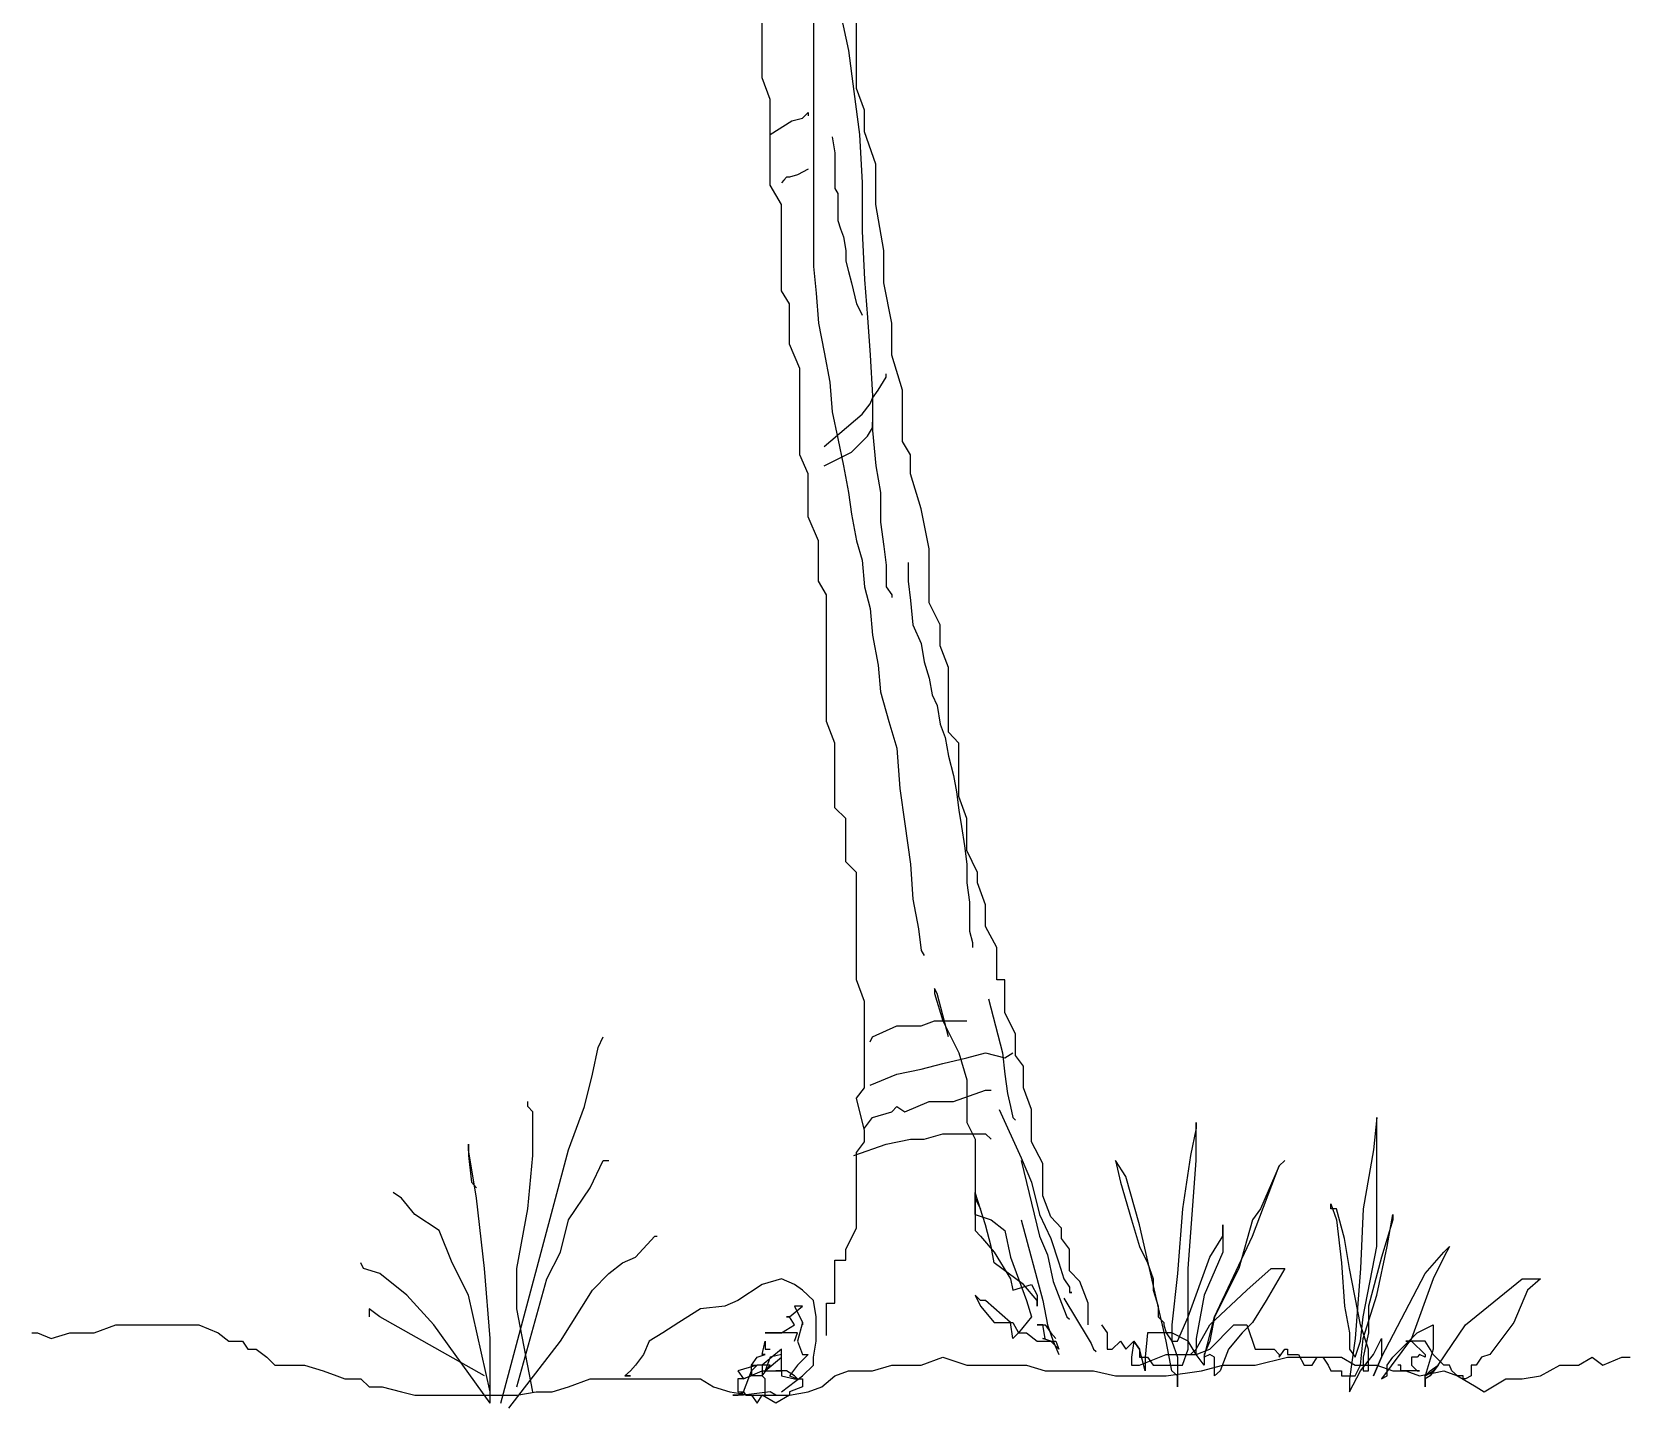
# Model space of a CAD drawing. Extents: x 29.4 to 33.13, y 16.07 to 22.48.
# Drawn here: x 30.551 to 32.279, y 16.072 to 17.56 of the extents above; entities that cross this region are included whole.
import ezdxf

# ---------------------------------------------------------------- set-up
doc = ezdxf.new("R2010")
doc.units = 0
doc.header["$LTSCALE"] = 0.5
doc.header["$MEASUREMENT"] = 0
doc.layers.add('CERCHA', color=7, linetype='CONTINUOUS')

msp = doc.modelspace()

# ---------------------------------------------------------------- linework, layer by layer
at = {"layer": 'CERCHA'}
for p, q in [((31.3404, 17.5108), (31.3404, 17.6276)), ((31.3961, 17.6276), (31.3961, 17.3067)), ((31.4424, 17.4994), (31.4424, 17.6041)), ((31.425, 17.5806), (31.4337, 17.5403)), ((31.4337, 17.5403), (31.4397, 17.496)), ((31.3491, 17.4873), (31.3404, 17.5108)), ((31.4397, 17.496), (31.4458, 17.4497)), ((31.4512, 17.4759), (31.4424, 17.4994)), ((31.3491, 17.3946), (31.3491, 17.4873)), ((31.384, 17.4672), (31.3901, 17.4732)), ((31.3901, 17.4732), (31.3901, 17.4698)), ((31.4512, 17.4524), (31.4512, 17.4759)), ((31.3491, 17.4497), (31.3726, 17.4645)), ((31.3726, 17.4645), (31.384, 17.4672)), ((31.4162, 17.447), (31.4189, 17.4296)), ((31.4458, 17.4497), (31.4485, 17.3973)), ((31.4632, 17.4175), (31.4512, 17.4524)), ((31.4189, 17.4296), (31.4189, 17.3913)), ((31.3786, 17.4061), (31.3699, 17.4034)), ((31.3901, 17.4121), (31.3786, 17.4061)), ((31.4632, 17.3738), (31.4632, 17.4175)), ((31.3612, 17.3738), (31.3491, 17.3946)), ((31.3639, 17.4), (31.3612, 17.3973)), ((31.3666, 17.4034), (31.3639, 17.4)), ((31.3699, 17.4034), (31.3666, 17.4034)), ((31.4189, 17.3913), (31.4223, 17.3859)), ((31.4485, 17.3973), (31.4485, 17.345)), ((31.3612, 17.2805), (31.3612, 17.3738)), ((31.4223, 17.3859), (31.4223, 17.3564)), ((31.472, 17.3241), (31.4632, 17.3738)), ((31.4223, 17.3564), (31.425, 17.3476)), ((31.425, 17.3476), (31.4283, 17.3389)), ((31.4283, 17.3389), (31.431, 17.3241)), ((31.4485, 17.345), (31.4512, 17.2926)), ((31.431, 17.3241), (31.431, 17.3127)), ((31.472, 17.2892), (31.472, 17.3241)), ((31.3961, 17.3067), (31.3988, 17.2778)), ((31.431, 17.3127), (31.4337, 17.3013)), ((31.4337, 17.3013), (31.4371, 17.2892)), ((31.4371, 17.2892), (31.4424, 17.2664)), ((31.4512, 17.2926), (31.4545, 17.2516)), ((31.4807, 17.2456), (31.472, 17.2892)), ((31.3699, 17.2664), (31.3612, 17.2805)), ((31.3699, 17.2228), (31.3699, 17.2664)), ((31.3988, 17.2778), (31.4015, 17.2456)), ((31.4424, 17.2664), (31.4458, 17.2604)), ((31.4458, 17.2604), (31.4485, 17.2543)), ((31.4545, 17.2516), (31.4572, 17.2107)), ((31.4015, 17.2456), (31.4075, 17.214)), ((31.4807, 17.2107), (31.4807, 17.2456)), ((31.3813, 17.1966), (31.3699, 17.2228)), ((31.4075, 17.214), (31.4136, 17.1818)), ((31.3813, 17.1032), (31.3813, 17.1966)), ((31.4572, 17.2107), (31.4599, 17.167)), ((31.4921, 17.1731), (31.4807, 17.2107)), ((31.4136, 17.1818), (31.4162, 17.1496)), ((31.4659, 17.1731), (31.4747, 17.1872)), ((31.4747, 17.1872), (31.4747, 17.1905)), ((31.4572, 17.1583), (31.4599, 17.1643)), ((31.4599, 17.1643), (31.4659, 17.1731)), ((31.4599, 17.167), (31.4599, 17.1294)), ((31.4921, 17.1173), (31.4921, 17.1731)), ((31.4075, 17.112), (31.4485, 17.1469)), ((31.4162, 17.1496), (31.4223, 17.1207)), ((31.4485, 17.1469), (31.4572, 17.1583)), ((31.4545, 17.1234), (31.4599, 17.1321)), ((31.4599, 17.1321), (31.4599, 17.1382)), ((31.4599, 17.1294), (31.4632, 17.0912)), ((31.4223, 17.1207), (31.4283, 17.0912)), ((31.4371, 17.1059), (31.4545, 17.1234)), ((31.5008, 17.1032), (31.4921, 17.1173)), ((31.3901, 17.0824), (31.3813, 17.1032)), ((31.4075, 17.0912), (31.4371, 17.1059)), ((31.5008, 17.0824), (31.5008, 17.1032)), ((31.3901, 17.0361), (31.3901, 17.0824)), ((31.4283, 17.0912), (31.4337, 17.0623)), ((31.4632, 17.0912), (31.4686, 17.0623)), ((31.5123, 17.0448), (31.5008, 17.0824)), ((31.4337, 17.0623), (31.4371, 17.0388)), ((31.4686, 17.0623), (31.4686, 17.0301)), ((31.521, 17.0012), (31.5123, 17.0448)), ((31.4015, 17.0099), (31.3901, 17.0361)), ((31.4371, 17.0388), (31.4424, 17.0099)), ((31.4686, 17.0301), (31.472, 17.0039)), ((31.4015, 16.9663), (31.4015, 17.0099)), ((31.4424, 17.0099), (31.4485, 16.9891)), ((31.4485, 16.9891), (31.4512, 16.9602)), ((31.472, 17.0039), (31.4747, 16.9837)), ((31.521, 16.9428), (31.521, 17.0012)), ((31.4747, 16.9837), (31.4747, 16.9602)), ((31.4982, 16.9864), (31.4982, 16.9663)), ((31.4102, 16.9515), (31.4015, 16.9663)), ((31.4512, 16.9602), (31.4572, 16.9367)), ((31.4747, 16.9602), (31.4807, 16.9515)), ((31.4982, 16.9663), (31.5008, 16.9455)), ((31.4102, 16.8145), (31.4102, 16.9515)), ((31.4807, 16.9515), (31.4807, 16.9488)), ((31.5008, 16.9455), (31.5035, 16.9193)), ((31.5331, 16.9193), (31.521, 16.9428)), ((31.4572, 16.9367), (31.4599, 16.9079)), ((31.4599, 16.9079), (31.4659, 16.8756)), ((31.5035, 16.9193), (31.5123, 16.8991)), ((31.5331, 16.8964), (31.5331, 16.9193)), ((31.5123, 16.8991), (31.5156, 16.879)), ((31.5418, 16.8729), (31.5331, 16.8964)), ((31.4659, 16.8756), (31.4686, 16.8467)), ((31.5156, 16.879), (31.521, 16.8615)), ((31.5418, 16.8031), (31.5418, 16.8729)), ((31.521, 16.8615), (31.5243, 16.8434)), ((31.4686, 16.8467), (31.4773, 16.8145)), ((31.5243, 16.8434), (31.5297, 16.832)), ((31.5297, 16.832), (31.5331, 16.8118)), ((31.4189, 16.791), (31.4102, 16.8145)), ((31.4773, 16.8145), (31.4861, 16.7856)), ((31.5331, 16.8118), (31.5384, 16.7971)), ((31.5532, 16.791), (31.5418, 16.8031)), ((31.4189, 16.7212), (31.4189, 16.791)), ((31.4861, 16.7856), (31.4894, 16.742)), ((31.5384, 16.7971), (31.5418, 16.7769)), ((31.5532, 16.7333), (31.5532, 16.791)), ((31.5418, 16.7769), (31.5472, 16.7561)), ((31.5472, 16.7561), (31.5505, 16.7386)), ((31.4894, 16.742), (31.4948, 16.7037)), ((31.5505, 16.7386), (31.5532, 16.7185)), ((31.5619, 16.7098), (31.5532, 16.7333)), ((31.431, 16.7098), (31.4189, 16.7212)), ((31.5532, 16.7185), (31.5559, 16.701)), ((31.431, 16.6628), (31.431, 16.7098)), ((31.4948, 16.7037), (31.5008, 16.6601)), ((31.5559, 16.701), (31.5593, 16.6802)), ((31.5619, 16.6749), (31.5619, 16.7098)), ((31.5593, 16.6802), (31.5619, 16.6601)), ((31.4424, 16.6514), (31.431, 16.6628)), ((31.5734, 16.6514), (31.5619, 16.6749)), ((31.4424, 16.5352), (31.4424, 16.6514)), ((31.5008, 16.6601), (31.5035, 16.6225)), ((31.5619, 16.6601), (31.5619, 16.6399)), ((31.5734, 16.6399), (31.5734, 16.6514)), ((31.5619, 16.6399), (31.5646, 16.6191)), ((31.5821, 16.6164), (31.5734, 16.6399)), ((31.5035, 16.6225), (31.5096, 16.5903)), ((31.5646, 16.6191), (31.5646, 16.5876)), ((31.5821, 16.5929), (31.5821, 16.6164)), ((31.5942, 16.5701), (31.5821, 16.5929)), ((31.5096, 16.5903), (31.5123, 16.5668)), ((31.5646, 16.5876), (31.568, 16.5755)), ((31.568, 16.5755), (31.568, 16.5701)), ((31.5123, 16.5668), (31.5156, 16.5614)), ((31.5942, 16.5352), (31.5942, 16.5701)), ((31.4512, 16.5117), (31.4424, 16.5352)), ((31.527, 16.5258), (31.527, 16.5204)), ((31.5297, 16.5204), (31.527, 16.5258)), ((31.6029, 16.5352), (31.5942, 16.5352)), ((31.6029, 16.4996), (31.6029, 16.5352)), ((31.4512, 16.4184), (31.4512, 16.5117)), ((31.527, 16.5204), (31.5358, 16.4909)), ((31.5418, 16.4734), (31.5297, 16.5204)), ((31.5854, 16.5144), (31.6002, 16.456)), ((31.5123, 16.4855), (31.527, 16.4909)), ((31.527, 16.4909), (31.5619, 16.4909)), ((31.5358, 16.4909), (31.5532, 16.456)), ((31.6143, 16.4768), (31.6029, 16.4996)), ((31.1631, 16.462), (31.1685, 16.4734)), ((31.4572, 16.4681), (31.4599, 16.4734)), ((31.4599, 16.4734), (31.4861, 16.4855)), ((31.4861, 16.4855), (31.5123, 16.4855)), ((31.6143, 16.4533), (31.6143, 16.4768)), ((31.1571, 16.4331), (31.1631, 16.462)), ((31.5532, 16.456), (31.5619, 16.4271)), ((31.5619, 16.4506), (31.5821, 16.456)), ((31.5821, 16.456), (31.6029, 16.4506)), ((31.6002, 16.456), (31.6029, 16.4331)), ((31.6029, 16.4506), (31.6116, 16.456)), ((31.623, 16.4419), (31.6143, 16.4533)), ((31.4861, 16.4331), (31.5123, 16.4385)), ((31.5123, 16.4385), (31.5358, 16.4446)), ((31.5358, 16.4446), (31.5619, 16.4506)), ((31.623, 16.4184), (31.623, 16.4419)), ((31.1483, 16.3982), (31.1571, 16.4331)), ((31.4572, 16.4211), (31.4861, 16.4331)), ((31.5619, 16.4271), (31.5619, 16.3808)), ((31.6029, 16.4331), (31.6056, 16.4123)), ((31.0872, 16.3982), (31.0872, 16.4036)), ((31.4424, 16.407), (31.4512, 16.4184)), ((31.4512, 16.372), (31.4424, 16.407)), ((31.4948, 16.3922), (31.521, 16.4036)), ((31.521, 16.4036), (31.5472, 16.4036)), ((31.5472, 16.4036), (31.5821, 16.4157)), ((31.5821, 16.4157), (31.5881, 16.4157)), ((31.6056, 16.4123), (31.6089, 16.3982)), ((31.6318, 16.3949), (31.623, 16.4184)), ((31.0926, 16.3922), (31.0872, 16.3982)), ((31.0926, 16.3452), (31.0926, 16.3922)), ((31.1309, 16.3512), (31.1483, 16.3982)), ((31.4512, 16.3747), (31.4599, 16.3861)), ((31.4599, 16.3861), (31.4807, 16.3922)), ((31.4807, 16.3922), (31.4861, 16.3982)), ((31.4861, 16.3982), (31.4948, 16.3922)), ((31.5969, 16.3949), (31.6204, 16.3425)), ((31.6089, 16.3982), (31.6116, 16.3861)), ((31.6116, 16.3861), (31.6143, 16.3835)), ((31.6318, 16.36), (31.6318, 16.3949)), ((32.0051, 16.3861), (32.0017, 16.3512)), ((32.0051, 16.2465), (32.0051, 16.3861)), ((31.4512, 16.36), (31.4512, 16.372)), ((31.5156, 16.3626), (31.5358, 16.3687)), ((31.5358, 16.3687), (31.5821, 16.3687)), ((31.5619, 16.3808), (31.5707, 16.3626)), ((31.5821, 16.3687), (31.5881, 16.3626)), ((31.8097, 16.3747), (31.8036, 16.3452)), ((31.8097, 16.3808), (31.8097, 16.3747)), ((31.8097, 16.3398), (31.8097, 16.3808)), ((31.0228, 16.3573), (31.0228, 16.3452)), ((31.0228, 16.3512), (31.0228, 16.3573)), ((31.0315, 16.2989), (31.0228, 16.3512)), ((31.0577, 16.0773), (31.1309, 16.3512)), ((31.4397, 16.3452), (31.4747, 16.3573)), ((31.4424, 16.3485), (31.4512, 16.36)), ((31.4747, 16.3573), (31.5008, 16.3626)), ((31.5008, 16.3626), (31.5156, 16.3626)), ((31.5707, 16.3626), (31.5707, 16.2874)), ((31.6439, 16.3365), (31.6318, 16.36)), ((32.0017, 16.3512), (31.9903, 16.2874)), ((31.0228, 16.3452), (31.0261, 16.3163)), ((31.0872, 16.2874), (31.0926, 16.3452)), ((31.1544, 16.3103), (31.1685, 16.3398)), ((31.1685, 16.3398), (31.1745, 16.3398)), ((31.4424, 16.2666), (31.4424, 16.3485)), ((31.6204, 16.3425), (31.6318, 16.3163)), ((31.6204, 16.3398), (31.6405, 16.2579)), ((31.6439, 16.3015), (31.6439, 16.3365)), ((31.7224, 16.3398), (31.7278, 16.3163)), ((31.7338, 16.3224), (31.7224, 16.3398)), ((31.8036, 16.3452), (31.7949, 16.2874)), ((31.801, 16.223), (31.8097, 16.3398)), ((31.8708, 16.2579), (31.8997, 16.3338)), ((31.8997, 16.3338), (31.8795, 16.2874)), ((31.9057, 16.3398), (31.8997, 16.3338)), ((31.8997, 16.3338), (31.9057, 16.3398)), ((31.0261, 16.3163), (31.0315, 16.3103)), ((31.6318, 16.3163), (31.6405, 16.2814)), ((31.7278, 16.3163), (31.7399, 16.2754)), ((31.7486, 16.27), (31.7338, 16.3224)), ((30.9503, 16.2989), (30.9415, 16.3049)), ((30.965, 16.2814), (30.9503, 16.2989)), ((31.0402, 16.223), (31.0315, 16.2989)), ((31.1309, 16.2754), (31.1544, 16.3103)), ((31.5707, 16.3049), (31.5707, 16.2989)), ((31.5821, 16.27), (31.5707, 16.3049)), ((31.5707, 16.3049), (31.5707, 16.2639)), ((31.5707, 16.2814), (31.5707, 16.3049)), ((31.5707, 16.2989), (31.5707, 16.2814)), ((31.5767, 16.2874), (31.5707, 16.2989)), ((31.5707, 16.2989), (31.5767, 16.2874)), ((31.6526, 16.2787), (31.6439, 16.3015)), ((30.9912, 16.2639), (30.965, 16.2814)), ((31.0752, 16.223), (31.0872, 16.2874)), ((31.5707, 16.2928), (31.5707, 16.2814)), ((31.5707, 16.2874), (31.5707, 16.2928)), ((31.5707, 16.2814), (31.5881, 16.2754)), ((31.6405, 16.2814), (31.6526, 16.2552)), ((31.7949, 16.2874), (31.7895, 16.2176)), ((31.8795, 16.2874), (31.8708, 16.2754)), ((31.9554, 16.2928), (31.9614, 16.2754)), ((31.9554, 16.2874), (31.9554, 16.2928)), ((31.9614, 16.2874), (31.9554, 16.2874)), ((31.9702, 16.2552), (31.9614, 16.2874)), ((31.9903, 16.2874), (31.9876, 16.223)), ((32.0165, 16.2465), (32.0225, 16.2814)), ((32.0225, 16.2814), (32.0225, 16.2754)), ((31.0053, 16.229), (30.9912, 16.2639)), ((31.1222, 16.2404), (31.1309, 16.2754)), ((31.431, 16.2438), (31.4424, 16.2666)), ((31.5707, 16.2639), (31.5767, 16.2579)), ((31.5881, 16.2465), (31.5821, 16.27)), ((31.5881, 16.2754), (31.6029, 16.2639)), ((31.6029, 16.2639), (31.6089, 16.2351)), ((31.6204, 16.2754), (31.6439, 16.1881)), ((31.664, 16.2666), (31.6526, 16.2787)), ((31.664, 16.2552), (31.664, 16.2666)), ((31.7399, 16.2754), (31.7486, 16.2465)), ((31.7634, 16.2055), (31.7486, 16.27)), ((31.8386, 16.27), (31.8386, 16.2404)), ((31.8386, 16.2579), (31.8386, 16.27)), ((31.8708, 16.2754), (31.856, 16.223)), ((31.9614, 16.2754), (31.9668, 16.229)), ((32.0225, 16.2754), (32.0104, 16.2351)), ((31.2034, 16.2351), (31.2242, 16.2579)), ((31.2242, 16.2579), (31.2269, 16.2579)), ((31.5767, 16.2579), (31.5915, 16.2404)), ((31.5915, 16.229), (31.5881, 16.2465)), ((31.6405, 16.2579), (31.6492, 16.2378)), ((31.6526, 16.2552), (31.6613, 16.229)), ((31.6727, 16.2438), (31.664, 16.2552)), ((31.7486, 16.2465), (31.7573, 16.229)), ((31.8245, 16.2351), (31.8386, 16.2579)), ((31.8298, 16.1706), (31.8708, 16.2579)), ((31.9755, 16.223), (31.9702, 16.2552)), ((31.9903, 16.1706), (32.0051, 16.2465)), ((32.0051, 16.1941), (32.0165, 16.2465)), ((32.0836, 16.2465), (32.0776, 16.2351)), ((32.0776, 16.2404), (32.0836, 16.2465)), ((30.9093, 16.223), (30.9066, 16.229)), ((31.0228, 16.1941), (31.0053, 16.229)), ((31.1074, 16.2116), (31.1222, 16.2404)), ((31.1745, 16.2176), (31.1893, 16.229)), ((31.1893, 16.229), (31.2034, 16.2351)), ((31.4189, 16.2317), (31.431, 16.2317)), ((31.4189, 16.1854), (31.4189, 16.2317)), ((31.431, 16.2317), (31.431, 16.2438)), ((31.5915, 16.2404), (31.6089, 16.2116)), ((31.623, 16.2055), (31.5915, 16.229)), ((31.6089, 16.2351), (31.6264, 16.1881)), ((31.6492, 16.2378), (31.6553, 16.2089)), ((31.6613, 16.229), (31.6667, 16.2116)), ((31.6727, 16.2203), (31.6727, 16.2438)), ((31.7573, 16.229), (31.7634, 16.2116)), ((31.801, 16.1706), (31.8245, 16.2351)), ((31.8386, 16.2404), (31.8184, 16.1941)), ((31.9668, 16.229), (31.9702, 16.182)), ((32.0104, 16.2351), (31.9963, 16.182)), ((32.0574, 16.2176), (32.0776, 16.2404)), ((32.0776, 16.2351), (32.0662, 16.2116)), ((30.9268, 16.2176), (30.9093, 16.223)), ((30.9563, 16.1941), (30.9268, 16.2176)), ((31.0463, 16.1471), (31.0402, 16.223)), ((31.0752, 16.1793), (31.0752, 16.223)), ((31.0752, 16.0947), (31.1074, 16.2116)), ((31.1571, 16.1995), (31.1745, 16.2176)), ((31.3612, 16.2116), (31.3404, 16.2055)), ((31.3753, 16.2055), (31.3612, 16.2116)), ((31.6089, 16.2116), (31.6116, 16.1995)), ((31.6667, 16.2116), (31.6727, 16.2028)), ((31.6841, 16.2089), (31.6727, 16.2203)), ((31.7634, 16.2116), (31.7634, 16.1995)), ((31.7895, 16.2176), (31.7835, 16.1619)), ((31.801, 16.1357), (31.801, 16.223)), ((31.856, 16.223), (31.8298, 16.1706)), ((31.8647, 16.1995), (31.8909, 16.223)), ((31.9057, 16.223), (31.8856, 16.1881)), ((31.8909, 16.223), (31.9057, 16.223)), ((31.9876, 16.1619), (31.9755, 16.223)), ((31.9876, 16.223), (31.9816, 16.1471)), ((32.0104, 16.127), (32.0574, 16.2176)), ((32.0662, 16.2116), (32.0427, 16.1471)), ((32.1011, 16.1619), (32.1622, 16.2116)), ((32.1622, 16.2116), (32.1823, 16.2116)), ((32.1823, 16.2116), (32.1682, 16.1995)), ((30.9852, 16.1619), (30.9563, 16.1941)), ((31.0463, 16.0894), (31.0228, 16.1941)), ((31.1222, 16.1444), (31.1571, 16.1995)), ((31.3404, 16.2055), (31.3142, 16.1881)), ((31.384, 16.1995), (31.3753, 16.2055)), ((31.3961, 16.1881), (31.384, 16.1995)), ((31.5707, 16.1941), (31.5767, 16.182)), ((31.5767, 16.1881), (31.5707, 16.1941)), ((31.6116, 16.1995), (31.6318, 16.2055)), ((31.6378, 16.1881), (31.623, 16.2055)), ((31.6318, 16.2055), (31.6378, 16.1941)), ((31.6378, 16.1941), (31.6378, 16.182)), ((31.6553, 16.2089), (31.664, 16.1854)), ((31.6727, 16.2028), (31.6727, 16.1968)), ((31.6754, 16.1968), (31.6727, 16.1968)), ((31.6727, 16.1968), (31.6754, 16.1968)), ((31.6929, 16.1854), (31.6841, 16.2089)), ((31.7775, 16.1444), (31.7634, 16.2055)), ((31.7634, 16.1995), (31.7687, 16.182)), ((31.8184, 16.1941), (31.8097, 16.1471)), ((31.8245, 16.1619), (31.8647, 16.1995)), ((31.9903, 16.1471), (32.0051, 16.1941)), ((32.1682, 16.1995), (32.1535, 16.1646)), ((30.9154, 16.1793), (30.9154, 16.1706)), ((30.9268, 16.1706), (30.9154, 16.1793)), ((31.0926, 16.0894), (31.0752, 16.1793)), ((31.2739, 16.1793), (31.2504, 16.1646)), ((31.3001, 16.182), (31.2739, 16.1793)), ((31.3142, 16.1881), (31.3001, 16.182)), ((31.3699, 16.1706), (31.384, 16.182)), ((31.3753, 16.182), (31.384, 16.1646)), ((31.384, 16.182), (31.3753, 16.182)), ((31.3988, 16.1706), (31.3961, 16.1881)), ((31.4102, 16.1854), (31.4189, 16.1854)), ((31.4102, 16.1505), (31.4102, 16.1854)), ((31.5821, 16.1881), (31.5767, 16.1881)), ((31.5767, 16.182), (31.5915, 16.1646)), ((31.6089, 16.1646), (31.5821, 16.1881)), ((31.6264, 16.1881), (31.6318, 16.1706)), ((31.6378, 16.182), (31.6378, 16.1881)), ((31.6439, 16.1881), (31.6492, 16.1619)), ((31.664, 16.1854), (31.67, 16.1706)), ((31.6667, 16.1908), (31.6929, 16.1471)), ((31.6929, 16.1619), (31.6929, 16.1854)), ((31.7687, 16.182), (31.7687, 16.1706)), ((31.8856, 16.1881), (31.8708, 16.1646)), ((31.9702, 16.182), (31.9755, 16.1532)), ((31.9963, 16.182), (31.9963, 16.1532)), ((30.6179, 16.1532), (30.6414, 16.1619)), ((30.6414, 16.1619), (30.7314, 16.1619)), ((30.7314, 16.1619), (30.7522, 16.1532)), ((31.0402, 16.1068), (30.9268, 16.1706)), ((31.0463, 16.0773), (30.9852, 16.1619)), ((31.2504, 16.1646), (31.2329, 16.1532)), ((31.3612, 16.1532), (31.3753, 16.1619)), ((31.3666, 16.1706), (31.3699, 16.1706)), ((31.3699, 16.1706), (31.3666, 16.1706)), ((31.3753, 16.1619), (31.3699, 16.1706)), ((31.384, 16.1646), (31.3786, 16.1444)), ((31.384, 16.1619), (31.384, 16.1646)), ((31.384, 16.1646), (31.384, 16.1619)), ((31.3988, 16.1444), (31.3988, 16.1706)), ((31.5915, 16.1646), (31.6116, 16.1646)), ((31.6116, 16.1471), (31.6089, 16.1646)), ((31.6116, 16.1646), (31.6177, 16.1532)), ((31.6318, 16.1706), (31.6177, 16.1532)), ((31.6378, 16.1619), (31.6465, 16.1619)), ((31.6439, 16.1619), (31.6378, 16.1619)), ((31.6465, 16.1471), (31.6439, 16.1619)), ((31.6465, 16.1619), (31.6526, 16.1532)), ((31.6492, 16.1619), (31.6553, 16.1444)), ((31.67, 16.1706), (31.6727, 16.1679)), ((31.7076, 16.1619), (31.7137, 16.1532)), ((31.7687, 16.1706), (31.7748, 16.1646)), ((31.7748, 16.1646), (31.7748, 16.1619)), ((31.7748, 16.1619), (31.7775, 16.1532)), ((31.7835, 16.1619), (31.7835, 16.1444)), ((31.7895, 16.1444), (31.801, 16.1706)), ((31.8097, 16.1357), (31.8245, 16.1619)), ((31.8184, 16.127), (31.8298, 16.1706)), ((31.8298, 16.1706), (31.8245, 16.1444)), ((31.8245, 16.1357), (31.8506, 16.1619)), ((31.8506, 16.1619), (31.8647, 16.1619)), ((31.8708, 16.1646), (31.8594, 16.1532)), ((31.8647, 16.1619), (31.8708, 16.1444)), ((31.9876, 16.1444), (31.9903, 16.1706)), ((31.9963, 16.1357), (31.9876, 16.1619)), ((32.0487, 16.1532), (32.0662, 16.1619)), ((32.0662, 16.1619), (32.0662, 16.1357)), ((32.0715, 16.1182), (32.1011, 16.1619)), ((32.1535, 16.1646), (32.1273, 16.1297)), ((30.5508, 16.1532), (30.5568, 16.1532)), ((30.5568, 16.1532), (30.5716, 16.1471)), ((30.5716, 16.1471), (30.5917, 16.1532)), ((30.5917, 16.1532), (30.6179, 16.1532)), ((30.7522, 16.1532), (30.7636, 16.1444)), ((30.7636, 16.1444), (30.7784, 16.1444)), ((30.7784, 16.1444), (30.7844, 16.1357)), ((31.0463, 16.0773), (31.0463, 16.1471)), ((31.0664, 16.0719), (31.1222, 16.1444)), ((31.2182, 16.1444), (31.2121, 16.1297)), ((31.2329, 16.1532), (31.2182, 16.1444)), ((31.3404, 16.1297), (31.3437, 16.1444)), ((31.3437, 16.1532), (31.3612, 16.1532)), ((31.3786, 16.1532), (31.3437, 16.1532)), ((31.3437, 16.1444), (31.3437, 16.1357)), ((31.3753, 16.1444), (31.3786, 16.1532)), ((31.3786, 16.1444), (31.384, 16.1297)), ((31.3961, 16.127), (31.3988, 16.1444)), ((31.6177, 16.1532), (31.6116, 16.1471)), ((31.6177, 16.1532), (31.6264, 16.1532)), ((31.6264, 16.1532), (31.6378, 16.1444)), ((31.6378, 16.1444), (31.658, 16.1444)), ((31.6439, 16.1471), (31.6465, 16.1471)), ((31.6526, 16.1444), (31.6439, 16.1471)), ((31.6526, 16.1532), (31.658, 16.1471)), ((31.6613, 16.1357), (31.6526, 16.1444)), ((31.6553, 16.1444), (31.6613, 16.1297)), ((31.658, 16.1444), (31.6613, 16.1357)), ((31.6929, 16.1471), (31.6962, 16.1417)), ((31.7137, 16.1532), (31.7137, 16.1357)), ((31.719, 16.1357), (31.7278, 16.1444)), ((31.7278, 16.1444), (31.7338, 16.1357)), ((31.7338, 16.1357), (31.7425, 16.1444)), ((31.7425, 16.1444), (31.7399, 16.127)), ((31.7486, 16.1357), (31.7425, 16.1444)), ((31.7425, 16.1444), (31.7486, 16.1357)), ((31.7573, 16.1532), (31.7546, 16.127)), ((31.7835, 16.1532), (31.7573, 16.1532)), ((31.7775, 16.1532), (31.7835, 16.1444)), ((31.7835, 16.1122), (31.7775, 16.1444)), ((31.801, 16.1444), (31.7835, 16.1532)), ((31.7835, 16.1444), (31.7895, 16.1444)), ((31.7835, 16.1444), (31.7895, 16.127)), ((31.8097, 16.1297), (31.801, 16.1444)), ((31.8097, 16.1471), (31.8097, 16.1357)), ((31.8245, 16.1444), (31.8184, 16.1297)), ((31.8594, 16.1532), (31.8446, 16.1357)), ((31.8708, 16.1444), (31.8735, 16.1357)), ((31.9755, 16.1532), (31.9755, 16.1357)), ((31.9816, 16.1471), (31.9755, 16.1035)), ((31.9816, 16.127), (31.9876, 16.1444)), ((31.9876, 16.1182), (31.9903, 16.1471)), ((31.9963, 16.1532), (31.9903, 16.127)), ((32.0017, 16.1297), (32.0104, 16.1471)), ((32.0427, 16.1471), (32.0104, 16.1035)), ((32.0104, 16.1471), (32.0104, 16.127)), ((32.0225, 16.127), (32.0487, 16.1532)), ((32.0366, 16.1444), (32.0427, 16.1444)), ((32.0574, 16.1444), (32.0366, 16.1444)), ((32.0427, 16.1444), (32.0574, 16.1297)), ((32.0628, 16.1357), (32.0574, 16.1444)), ((30.7844, 16.1357), (30.7932, 16.1357)), ((30.7932, 16.1357), (30.8046, 16.127)), ((30.8046, 16.127), (30.8133, 16.1182)), ((31.2121, 16.1297), (31.2034, 16.1182)), ((31.329, 16.1182), (31.335, 16.127)), ((31.335, 16.127), (31.3437, 16.1297)), ((31.3612, 16.1357), (31.3404, 16.1182)), ((31.3437, 16.1297), (31.3404, 16.1297)), ((31.3437, 16.1357), (31.3491, 16.1357)), ((31.3437, 16.1122), (31.3612, 16.127)), ((31.3491, 16.127), (31.3437, 16.1122)), ((31.3612, 16.1297), (31.3491, 16.127)), ((31.3612, 16.127), (31.3612, 16.1357)), ((31.3612, 16.1122), (31.3612, 16.1297)), ((31.3901, 16.1297), (31.3786, 16.1182)), ((31.384, 16.1297), (31.3901, 16.1297)), ((31.3961, 16.1182), (31.3961, 16.127)), ((31.5123, 16.1182), (31.5358, 16.127)), ((31.5358, 16.127), (31.5619, 16.1182)), ((31.6962, 16.1417), (31.6989, 16.1357)), ((31.6989, 16.1357), (31.7016, 16.133)), ((31.7137, 16.1357), (31.719, 16.1357)), ((31.7399, 16.127), (31.7399, 16.1182)), ((31.7546, 16.1122), (31.7486, 16.1357)), ((31.7486, 16.1357), (31.7486, 16.127)), ((31.7486, 16.1182), (31.7775, 16.1297)), ((31.7486, 16.127), (31.7573, 16.127)), ((31.7546, 16.127), (31.7546, 16.1122)), ((31.7573, 16.127), (31.7634, 16.1182)), ((31.7775, 16.1297), (31.8097, 16.1297)), ((31.7895, 16.127), (31.7895, 16.0947)), ((31.7949, 16.1182), (31.801, 16.1357)), ((31.8097, 16.1357), (31.8036, 16.1297)), ((31.8036, 16.1297), (31.8097, 16.1297)), ((31.8097, 16.1297), (31.8245, 16.1357)), ((31.8097, 16.1297), (31.8097, 16.1357)), ((31.8184, 16.1182), (31.8097, 16.1297)), ((31.8184, 16.1297), (31.8184, 16.1182)), ((31.8245, 16.1297), (31.8184, 16.127)), ((31.8298, 16.127), (31.8245, 16.1297)), ((31.8298, 16.1068), (31.8298, 16.127)), ((31.8446, 16.1357), (31.8359, 16.1122)), ((31.8735, 16.1357), (31.8943, 16.1357)), ((31.8735, 16.1182), (31.9084, 16.127)), ((31.8943, 16.1357), (31.8997, 16.1297)), ((31.8997, 16.127), (31.9057, 16.1357)), ((31.8997, 16.1297), (31.8997, 16.127)), ((31.9057, 16.1357), (31.9084, 16.1357)), ((31.9084, 16.1357), (31.9084, 16.1297)), ((31.9084, 16.1297), (31.9205, 16.1297)), ((31.9084, 16.127), (31.9668, 16.127)), ((31.9205, 16.1297), (31.9265, 16.1182)), ((31.9352, 16.1182), (31.9406, 16.127)), ((31.9406, 16.127), (31.9467, 16.127)), ((31.9467, 16.127), (31.9527, 16.1182)), ((31.9668, 16.127), (31.9816, 16.1182)), ((31.9755, 16.1357), (31.9816, 16.127)), ((31.9876, 16.1122), (32.0017, 16.1297)), ((31.9903, 16.127), (31.9903, 16.1122)), ((31.9963, 16.1122), (31.9963, 16.1357)), ((32.0017, 16.1068), (32.0104, 16.127)), ((32.0104, 16.127), (32.0017, 16.1068)), ((32.0165, 16.1182), (32.0225, 16.127)), ((32.0427, 16.127), (32.0427, 16.1182)), ((32.0487, 16.127), (32.0427, 16.127)), ((32.0514, 16.1297), (32.0487, 16.127)), ((32.0574, 16.127), (32.0514, 16.1297)), ((32.0662, 16.1357), (32.0574, 16.1068)), ((32.0574, 16.1297), (32.0574, 16.127)), ((32.0662, 16.1297), (32.0628, 16.1357)), ((32.0776, 16.1182), (32.0662, 16.1297)), ((32.1185, 16.127), (32.1125, 16.1182)), ((32.1273, 16.1297), (32.1185, 16.127)), ((32.2233, 16.1182), (32.2381, 16.127)), ((32.2381, 16.127), (32.2495, 16.1182)), ((32.2495, 16.1182), (32.2703, 16.127)), ((32.2703, 16.127), (32.279, 16.127)), ((30.8133, 16.1182), (30.8455, 16.1182)), ((30.8455, 16.1182), (30.8657, 16.1122)), ((30.8657, 16.1122), (30.8804, 16.1068)), ((31.198, 16.1122), (31.192, 16.1068)), ((31.2034, 16.1182), (31.198, 16.1122)), ((31.335, 16.1182), (31.3142, 16.1122)), ((31.3142, 16.1122), (31.3202, 16.1035)), ((31.3202, 16.0894), (31.329, 16.1122)), ((31.3202, 16.1035), (31.3404, 16.1122)), ((31.329, 16.1122), (31.329, 16.1182)), ((31.335, 16.1182), (31.329, 16.1122)), ((31.329, 16.1182), (31.335, 16.1182)), ((31.329, 16.1068), (31.329, 16.1182)), ((31.329, 16.1122), (31.329, 16.1068)), ((31.3491, 16.1182), (31.335, 16.1182)), ((31.3404, 16.1068), (31.3491, 16.1182)), ((31.3404, 16.1182), (31.3404, 16.1068)), ((31.3404, 16.1122), (31.3612, 16.1122)), ((31.3551, 16.1122), (31.3612, 16.1122)), ((31.3666, 16.1122), (31.3551, 16.1122)), ((31.3612, 16.1122), (31.3612, 16.1068)), ((31.3753, 16.1068), (31.3666, 16.1122)), ((31.3786, 16.1182), (31.3699, 16.1068)), ((31.384, 16.1068), (31.3961, 16.1182)), ((31.4189, 16.1068), (31.4337, 16.1122)), ((31.4337, 16.1122), (31.4599, 16.1122)), ((31.4599, 16.1122), (31.4807, 16.1182)), ((31.4807, 16.1182), (31.5123, 16.1182)), ((31.5619, 16.1182), (31.6264, 16.1182)), ((31.6264, 16.1182), (31.6465, 16.1122)), ((31.6465, 16.1122), (31.6989, 16.1122)), ((31.6989, 16.1122), (31.7224, 16.1068)), ((31.7399, 16.1182), (31.7486, 16.1182)), ((31.7634, 16.1182), (31.7949, 16.1182)), ((31.7775, 16.1068), (31.8157, 16.1122)), ((31.7895, 16.1068), (31.7835, 16.1122)), ((31.8157, 16.1122), (31.8386, 16.1182)), ((31.8359, 16.1122), (31.8298, 16.1068)), ((31.8386, 16.1182), (31.8735, 16.1182)), ((31.9265, 16.1182), (31.9352, 16.1182)), ((31.9527, 16.1182), (31.9554, 16.1122)), ((31.9554, 16.1122), (31.9668, 16.1122)), ((31.9668, 16.1122), (31.9668, 16.1068)), ((31.9755, 16.0894), (31.9876, 16.1122)), ((31.9816, 16.1068), (31.9876, 16.1182)), ((31.9816, 16.1182), (32.0051, 16.1182)), ((31.9903, 16.1122), (31.9963, 16.1122)), ((32.0051, 16.1182), (32.0225, 16.1122)), ((32.0165, 16.1068), (32.0165, 16.1182)), ((32.0225, 16.1122), (32.0366, 16.1122)), ((32.0313, 16.1182), (32.0279, 16.1182)), ((32.0313, 16.1122), (32.0313, 16.1182)), ((32.0514, 16.1122), (32.0313, 16.1122)), ((32.0366, 16.1122), (32.0514, 16.1068)), ((32.0427, 16.1182), (32.0487, 16.1122)), ((32.0487, 16.1122), (32.0514, 16.1122)), ((32.0514, 16.1068), (32.0776, 16.1122)), ((32.0574, 16.1068), (32.0662, 16.1122)), ((32.0574, 16.1068), (32.0628, 16.1122)), ((32.0715, 16.1182), (32.0628, 16.1068)), ((32.0628, 16.1122), (32.0715, 16.1182)), ((32.0662, 16.1122), (32.0715, 16.1182)), ((32.0836, 16.1182), (32.0776, 16.1182)), ((32.0776, 16.1122), (32.0924, 16.1068)), ((32.0863, 16.1122), (32.0836, 16.1182)), ((32.0924, 16.1068), (32.0863, 16.1122)), ((32.1071, 16.1182), (32.1071, 16.1068)), ((32.1125, 16.1182), (32.1071, 16.1182)), ((32.1823, 16.1068), (32.2031, 16.1182)), ((32.2031, 16.1182), (32.2233, 16.1182)), ((30.8804, 16.1068), (30.8892, 16.1035)), ((30.8892, 16.1035), (30.9066, 16.1035)), ((30.9066, 16.1035), (30.9154, 16.0947)), ((30.9154, 16.0947), (30.9295, 16.0947)), ((30.9295, 16.0947), (30.9503, 16.0894)), ((31.1134, 16.0894), (31.1309, 16.0947)), ((31.1309, 16.0947), (31.1544, 16.1035)), ((31.1544, 16.1035), (31.2739, 16.1035)), ((31.198, 16.1068), (31.192, 16.1068)), ((31.192, 16.1068), (31.198, 16.1068)), ((31.2739, 16.1035), (31.288, 16.0947)), ((31.288, 16.0947), (31.3055, 16.0894)), ((31.3142, 16.1035), (31.3142, 16.0894)), ((31.3202, 16.1035), (31.3142, 16.1035)), ((31.329, 16.1068), (31.3202, 16.1035)), ((31.3404, 16.1068), (31.329, 16.1068)), ((31.3437, 16.1035), (31.3404, 16.1068)), ((31.3437, 16.086), (31.3437, 16.1035)), ((31.3612, 16.1068), (31.3753, 16.1035)), ((31.3612, 16.0894), (31.384, 16.1068)), ((31.3699, 16.1068), (31.3786, 16.1035)), ((31.384, 16.0947), (31.3699, 16.0894)), ((31.3786, 16.1035), (31.3753, 16.1068)), ((31.3753, 16.1035), (31.384, 16.1035)), ((31.384, 16.1035), (31.384, 16.0947)), ((31.3901, 16.0894), (31.4048, 16.0947)), ((31.4048, 16.0947), (31.4189, 16.1068)), ((31.7224, 16.1068), (31.7775, 16.1068)), ((31.7895, 16.0947), (31.7895, 16.1068)), ((31.9668, 16.1068), (31.9816, 16.1068)), ((31.9755, 16.1035), (31.9755, 16.0894)), ((32.0104, 16.1035), (32.0165, 16.1068)), ((32.0574, 16.0947), (32.0574, 16.1068)), ((32.0628, 16.1068), (32.0574, 16.1035)), ((32.0574, 16.1035), (32.0574, 16.0947)), ((32.0984, 16.1068), (32.0924, 16.1068)), ((32.0924, 16.1068), (32.1125, 16.0947)), ((32.0984, 16.1035), (32.0984, 16.1068)), ((32.1011, 16.1035), (32.0984, 16.1035)), ((32.1071, 16.1068), (32.1011, 16.1035)), ((32.1125, 16.0947), (32.1212, 16.0894)), ((32.1212, 16.0894), (32.1447, 16.1035)), ((32.1447, 16.1035), (32.1622, 16.1035)), ((32.1622, 16.1035), (32.1823, 16.1068)), ((30.9503, 16.0894), (30.965, 16.086)), ((30.965, 16.086), (31.0752, 16.086)), ((31.0752, 16.086), (31.096, 16.0894)), ((31.096, 16.0894), (31.1134, 16.0894)), ((31.3055, 16.0894), (31.329, 16.086)), ((31.3088, 16.086), (31.3142, 16.086)), ((31.3202, 16.086), (31.3088, 16.086)), ((31.3142, 16.086), (31.3202, 16.0894)), ((31.3142, 16.0894), (31.3202, 16.0894)), ((31.3491, 16.0894), (31.3202, 16.086)), ((31.3202, 16.0894), (31.3229, 16.086)), ((31.3229, 16.086), (31.329, 16.086)), ((31.329, 16.086), (31.335, 16.0773)), ((31.329, 16.086), (31.3699, 16.086)), ((31.335, 16.0773), (31.3404, 16.086)), ((31.3404, 16.086), (31.3551, 16.086)), ((31.3404, 16.086), (31.3437, 16.086)), ((31.3551, 16.0773), (31.3404, 16.086)), ((31.3551, 16.086), (31.3491, 16.0894)), ((31.3699, 16.086), (31.3551, 16.0773)), ((31.3699, 16.0894), (31.3699, 16.086)), ((31.3699, 16.086), (31.3901, 16.0894))]:
    msp.add_line(p, q, dxfattribs=at)

doc.saveas('drawing.dxf')
